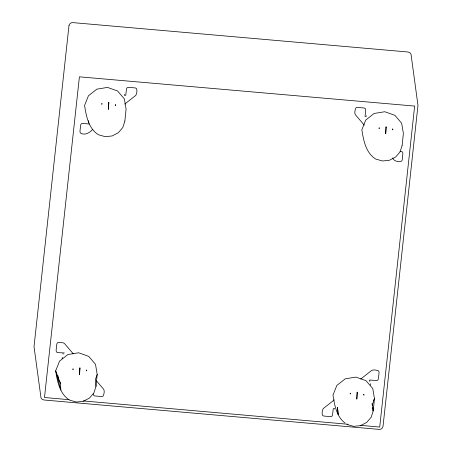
<?xml version="1.0" encoding="UTF-8"?>
<svg xmlns="http://www.w3.org/2000/svg" width="452" height="452" viewBox="0 0 452 452"><rect width="100%" height="100%" fill="white"/><g stroke="black" fill="none" stroke-linecap="round" stroke-linejoin="round"><path stroke-width="0.68" d="M124.599 94.225L124.503 95.389L125.786 95.253L126.487 88.835L127.119 87.711L128.391 87.332L135.312 87.937L136.481 88.53C137.323 90.711 136.849 93.406 135.792 95.395L124.741 104.096M366.38 115.819L366.34 116.35L365.058 116.48L365.758 110.062L365.346 108.599L364.176 108.005L357.261 107.401L355.984 107.779C355.029 109.74 354.295 112.559 355.295 114.644L364.261 125.102M124.871 121.063L126.085 109.09L124.385 98.92L117.582 90.982L107.497 87.411L96.835 89.163L88.445 95.767L84.586 105.452C86.179 116.068 88.62 128.741 98.485 134.775L105.237 136.673L112.141 135.956L118.356 132.713L122.82 127.492L124.854 121.113M402.15 145.374L403.365 133.408L401.664 123.232L394.862 115.3L384.776 111.729L374.115 113.48L365.73 120.085L361.866 129.769C363.464 140.38 365.9 153.053 375.77 159.087L382.516 160.985L389.421 160.274L395.641 157.03L400.099 151.81L402.139 145.425M95.965 386.471L97.191 374.454L95.496 364.278L88.694 356.346L78.608 352.775L67.941 354.526L59.557 361.131L55.692 370.815C57.291 381.426 59.726 394.104 69.597 400.133L76.348 402.037L83.247 401.319L89.468 398.076L93.931 392.856L95.982 386.42L95.31 379.759L97.191 374.454M62.139 358.696L62.291 357.317M88.581 120.69L88.355 122.758L88.92 122.633M370.623 385.053L370.77 383.675M334.463 408.992L334.525 408.585L333.243 408.715L332.542 415.139L331.909 416.264L330.632 416.642L323.717 416.038L322.547 415.444C321.705 413.258 322.18 410.569 323.236 408.574L334.282 399.879M373.55 400.574L374.476 398.771L372.776 388.596L365.973 380.663L355.888 377.092L345.221 378.844L336.836 385.443L332.977 395.127C334.553 404.947 336.508 416.784 345.034 423.021M92.796 129.249C89.632 132.82 85.066 135.871 80.354 132.99L79.942 131.526L80.659 124.91L81.292 123.786L82.569 123.407L89.281 123.995M360.707 379.075L371.759 370.374C373.872 369.499 376.652 370.069 378.674 370.979L379.087 372.442L378.364 379.064L377.731 380.188L376.454 380.567L369.747 379.979L369.612 381.234L370.058 380.968M400.009 151.245L402.523 151.951L402.901 153.166L402.212 160.036L401.579 161.161C398.218 162.149 394.082 161.387 392.421 157.94M62.664 353.871L63.495 353.944M69.083 399.687L44.488 397.517L79.405 76.823L414.659 106.084L379.714 427.05L360.741 425.377M83.14 400.924L348.091 424.264M346.995 424.49L353.628 426.349L360.532 425.637L366.747 422.394L371.211 417.168L373.245 410.789L374.476 398.771L372.589 404.077L373.092 410.924L372.685 407.512M73.331 353.876L64.365 343.418L63.195 342.825L58.726 342.435L57.449 342.814L56.816 343.938L56.093 350.56L56.506 352.018L57.675 352.611L64.353 352.95M96.558 380.963L103.728 389.33C104.728 391.409 104 394.234 103.045 396.195L101.768 396.573L94.852 395.963L93.683 395.376L93.27 393.912M60.478 382.545L58.664 380.431L57.873 375.68M372.007 403.579L372.346 405.546M79.919 368.194L79.535 374.787L79.908 367.804L79.919 368.194M108.808 102.83L108.423 109.429L108.802 102.44L108.808 102.83M357.199 392.505L356.814 399.105L357.193 392.116L357.199 392.505M386.087 127.148L385.709 133.741L386.081 126.758L386.087 127.148M68.97 25.679L34.024 346.644L41.019 397.997L42.155 399.325L43.951 399.992L379.335 429.4L380.872 429.146L382.392 427.937L383.03 426.321L417.976 105.356L410.981 54.003L409.845 52.675L408.049 52.008L72.665 22.6L71.128 22.854L69.919 23.803L68.97 25.679M101.903 103.548L101.711 104.305L102.062 104.124L101.903 103.548M73.015 368.905L72.823 369.668L73.167 369.487L73.015 368.905M379.188 127.859L378.996 128.622L379.341 128.441L379.188 127.859M350.294 393.223L350.102 393.98L350.447 393.805L350.294 393.223M115.441 104.689L115.243 105.243L115.633 105.542L115.441 104.689M86.547 370.052L86.355 370.6L86.739 370.906L86.547 370.052M392.72 129.006L392.528 129.554L392.912 129.854L392.72 129.006M363.826 394.37L363.634 394.918L364.018 395.217L363.826 394.37M337.729 407.936L337.508 407.71L338.181 414.377L337.525 407.659L337.729 407.936M60.449 383.618L60.229 383.398L60.896 390.059L55.692 370.815L60.449 383.618"/></g></svg>
